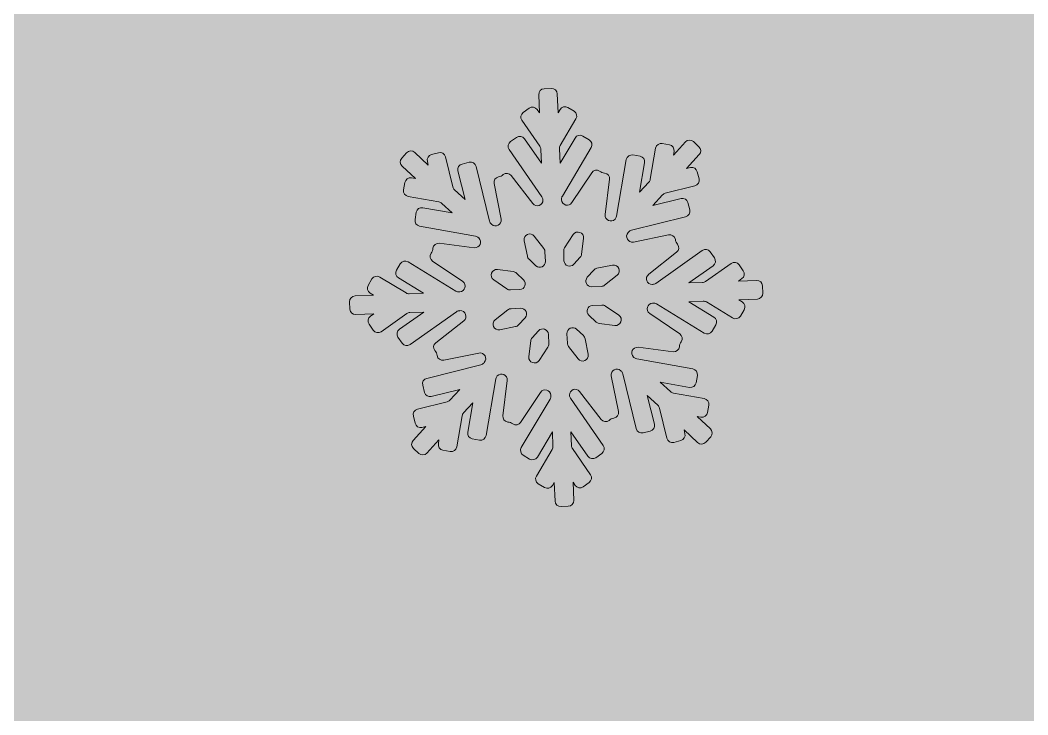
# Model space of a CAD drawing. Header units: millimetres. Extents: x 38 to 178, y -114 to -14.
# Drawn here: x 125.64 to 137.82, y -38.91 to -30.52 of the extents above; entities that cross this region are included whole.
import ezdxf

# ---------------------------------------------------------------- set-up
doc = ezdxf.new("R2010")
doc.units = ezdxf.units.MM
doc.header["$MEASUREMENT"] = 0
doc.layers.add('engraving', color=7, linetype='Continuous')
doc.layers.add('Layer 1', color=7, linetype='Continuous')

msp = doc.modelspace()

# ---------------------------------------------------------------- hatches: boundary and pattern name
at = {"layer": 'Layer 1'}
h = msp.add_hatch(color=2, dxfattribs=at)
h.dxf.hatch_style = 2
edge = h.paths.add_edge_path()
edge.add_spline(control_points=[(156.519, -27.749), (156.519, -27.749), (153.715, -27.749), (153.715, -27.749), (153.018, -26.097), (151.442, -24.9), (149.578, -24.758), (151.083, -23.643), (152.063, -21.859), (152.063, -19.842), (152.063, -16.462), (149.323, -13.721), (145.942, -13.721), (142.562, -13.721), (139.821, -16.462), (139.821, -19.842), (139.821, -21.859), (140.801, -23.643), (142.306, -24.758), (140.442, -24.9), (138.866, -26.097), (138.17, -27.749), (138.17, -27.749), (135.366, -27.749), (135.366, -27.749), (135.366, -27.749), (114.098, -27.749), (114.098, -27.749), (114.098, -27.749), (114.098, -81.46), (114.098, -81.46), (114.098, -85.792), (114.949, -89.87), (116.651, -93.698), (118.352, -97.527), (120.654, -100.853), (123.553, -103.675), (126.454, -106.499), (129.818, -108.741), (133.645, -110.403), (137.474, -112.065), (141.552, -112.898), (145.884, -112.898), (150.215, -112.898), (154.313, -112.065), (158.181, -110.403), (162.047, -108.741), (165.432, -106.499), (168.331, -103.675), (171.231, -100.853), (173.532, -97.527), (175.234, -93.698), (176.934, -89.87), (177.786, -85.792), (177.786, -81.46), (177.786, -81.46), (177.786, -27.749), (177.786, -27.749), (177.786, -27.749), (156.519, -27.749), (156.519, -27.749)], knot_values=[0, 0, 0, 0, 1, 1, 1, 2, 2, 2, 3, 3, 3, 4, 4, 4, 5, 5, 5, 6, 6, 6, 7, 7, 7, 8, 8, 8, 9, 9, 9, 10, 10, 10, 11, 11, 11, 12, 12, 12, 13, 13, 13, 14, 14, 14, 15, 15, 15, 16, 16, 16, 17, 17, 17, 18, 18, 18, 19, 19, 19, 20, 20, 20, 20], degree=3, periodic=1)
edge = h.paths.add_edge_path()
edge.add_spline(control_points=[(142.135, -19.842), (142.135, -17.743), (143.843, -16.035), (145.942, -16.035), (148.042, -16.035), (149.75, -17.743), (149.75, -19.842), (149.75, -21.942), (148.042, -23.65), (145.942, -23.65), (143.843, -23.65), (142.135, -21.942), (142.135, -19.842)], knot_values=[0, 0, 0, 0, 1, 1, 1, 2, 2, 2, 3, 3, 3, 4, 4, 4, 4], degree=3, periodic=1)
edge = h.paths.add_edge_path()
edge.add_spline(control_points=[(151.163, -85.346), (149.655, -86.778), (147.895, -87.492), (145.884, -87.492), (143.95, -87.492), (142.231, -86.778), (140.722, -85.346), (139.214, -83.915), (138.461, -82.234), (138.461, -80.3), (138.461, -80.3), (138.461, -31.811), (138.461, -31.811), (138.461, -31.811), (153.425, -31.811), (153.425, -31.811), (153.425, -31.811), (153.425, -80.3), (153.425, -80.3), (153.425, -82.234), (152.67, -83.915), (151.163, -85.346)], knot_values=[0, 0, 0, 0, 1, 1, 1, 2, 2, 2, 3, 3, 3, 4, 4, 4, 5, 5, 5, 6, 6, 6, 7, 7, 7, 7], degree=3, periodic=1)

# ---------------------------------------------------------------- linework, layer by layer
at = {"layer": 'engraving', "lineweight": 0}
for points, knots in [([(134.616, -33.727), (134.615, -33.69), (134.583, -33.66), (134.545, -33.662), (134.545, -33.662), (134.327, -33.67), (134.327, -33.67), (134.327, -33.67), (134.367, -33.641), (134.367, -33.641), (134.398, -33.62), (134.406, -33.577), (134.384, -33.546), (134.384, -33.546), (134.333, -33.473), (134.333, -33.473), (134.312, -33.442), (134.269, -33.434), (134.237, -33.456), (134.237, -33.456), (133.928, -33.674), (133.928, -33.674), (133.917, -33.682), (133.905, -33.686), (133.891, -33.687), (133.891, -33.687), (133.724, -33.693), (133.724, -33.693), (133.724, -33.693), (134.019, -33.486), (134.019, -33.486), (134.049, -33.464), (134.057, -33.421), (134.035, -33.391), (134.035, -33.391), (133.985, -33.317), (133.985, -33.317), (133.963, -33.286), (133.92, -33.278), (133.889, -33.3), (133.889, -33.3), (133.326, -33.698), (133.326, -33.698), (133.315, -33.705), (133.302, -33.71), (133.289, -33.71), (133.289, -33.71), (133.286, -33.71), (133.286, -33.71), (133.219, -33.713), (133.188, -33.629), (133.241, -33.588), (133.241, -33.588), (133.578, -33.322), (133.578, -33.322), (133.608, -33.299), (133.613, -33.256), (133.59, -33.226), (133.59, -33.226), (133.579, -33.212), (133.579, -33.212), (133.573, -33.204), (133.568, -33.194), (133.566, -33.184), (133.566, -33.184), (133.563, -33.167), (133.563, -33.167), (133.556, -33.129), (133.52, -33.105), (133.482, -33.113), (133.482, -33.113), (133.056, -33.198), (133.056, -33.198), (132.991, -33.21), (132.947, -33.133), (132.992, -33.084), (132.992, -33.084), (132.999, -33.076), (132.999, -33.076), (133.008, -33.066), (133.02, -33.059), (133.033, -33.056), (133.033, -33.056), (133.687, -32.892), (133.687, -32.892), (133.723, -32.883), (133.746, -32.846), (133.737, -32.809), (133.737, -32.809), (133.715, -32.722), (133.715, -32.722), (133.706, -32.685), (133.669, -32.663), (133.632, -32.672), (133.632, -32.672), (133.29, -32.758), (133.29, -32.758), (133.29, -32.758), (133.408, -32.629), (133.408, -32.629), (133.417, -32.619), (133.428, -32.612), (133.441, -32.608), (133.441, -32.608), (133.8, -32.519), (133.8, -32.519), (133.836, -32.509), (133.859, -32.472), (133.85, -32.436), (133.85, -32.436), (133.828, -32.349), (133.828, -32.349), (133.819, -32.312), (133.782, -32.289), (133.745, -32.299), (133.745, -32.299), (133.698, -32.31), (133.698, -32.31), (133.698, -32.31), (133.852, -32.142), (133.852, -32.142), (133.877, -32.114), (133.875, -32.071), (133.848, -32.046), (133.848, -32.046), (133.783, -31.985), (133.783, -31.985), (133.755, -31.959), (133.711, -31.961), (133.685, -31.989), (133.685, -31.989), (133.539, -32.15), (133.539, -32.15), (133.539, -32.15), (133.547, -32.102), (133.547, -32.102), (133.554, -32.064), (133.529, -32.029), (133.492, -32.022), (133.492, -32.022), (133.405, -32.007), (133.405, -32.007), (133.368, -32), (133.332, -32.025), (133.325, -32.062), (133.325, -32.062), (133.26, -32.44), (133.26, -32.44), (133.257, -32.452), (133.251, -32.464), (133.243, -32.474), (133.243, -32.474), (133.13, -32.597), (133.13, -32.597), (133.13, -32.597), (133.192, -32.241), (133.192, -32.241), (133.199, -32.203), (133.174, -32.168), (133.137, -32.161), (133.137, -32.161), (133.05, -32.146), (133.05, -32.146), (133.013, -32.139), (132.977, -32.164), (132.97, -32.201), (132.97, -32.201), (132.851, -32.887), (132.851, -32.887), (132.849, -32.9), (132.843, -32.912), (132.834, -32.922), (132.834, -32.922), (132.834, -32.922), (132.834, -32.922), (132.789, -32.971), (132.707, -32.933), (132.715, -32.867), (132.715, -32.867), (132.767, -32.44), (132.767, -32.44), (132.772, -32.402), (132.745, -32.368), (132.708, -32.364), (132.708, -32.364), (132.692, -32.362), (132.692, -32.362), (132.681, -32.36), (132.671, -32.356), (132.662, -32.35), (132.662, -32.35), (132.648, -32.341), (132.648, -32.341), (132.617, -32.32), (132.573, -32.328), (132.552, -32.36), (132.552, -32.36), (132.313, -32.722), (132.313, -32.722), (132.276, -32.778), (132.19, -32.754), (132.187, -32.687), (132.187, -32.687), (132.187, -32.68), (132.187, -32.68), (132.187, -32.666), (132.19, -32.653), (132.197, -32.642), (132.197, -32.642), (132.544, -32.057), (132.544, -32.057), (132.563, -32.024), (132.553, -31.983), (132.521, -31.963), (132.521, -31.963), (132.445, -31.917), (132.445, -31.917), (132.412, -31.897), (132.37, -31.908), (132.35, -31.941), (132.35, -31.941), (132.17, -32.245), (132.17, -32.245), (132.17, -32.245), (132.162, -32.07), (132.162, -32.07), (132.162, -32.057), (132.165, -32.044), (132.172, -32.032), (132.172, -32.032), (132.362, -31.711), (132.362, -31.711), (132.382, -31.679), (132.371, -31.637), (132.339, -31.618), (132.339, -31.618), (132.263, -31.571), (132.263, -31.571), (132.231, -31.552), (132.188, -31.562), (132.169, -31.595), (132.169, -31.595), (132.145, -31.635), (132.145, -31.635), (132.145, -31.635), (132.136, -31.408), (132.136, -31.408), (132.134, -31.37), (132.102, -31.341), (132.064, -31.342), (132.064, -31.342), (131.977, -31.346), (131.977, -31.346), (131.939, -31.347), (131.909, -31.379), (131.911, -31.417), (131.911, -31.417), (131.92, -31.636), (131.92, -31.636), (131.92, -31.636), (131.893, -31.598), (131.893, -31.598), (131.871, -31.566), (131.828, -31.559), (131.797, -31.581), (131.797, -31.581), (131.725, -31.632), (131.725, -31.632), (131.694, -31.653), (131.686, -31.696), (131.708, -31.727), (131.708, -31.727), (131.925, -32.041), (131.925, -32.041), (131.933, -32.052), (131.937, -32.065), (131.937, -32.078), (131.937, -32.078), (131.944, -32.246), (131.944, -32.246), (131.944, -32.246), (131.74, -31.95), (131.74, -31.95), (131.718, -31.919), (131.675, -31.911), (131.644, -31.933), (131.644, -31.933), (131.572, -31.984), (131.572, -31.984), (131.541, -32.006), (131.533, -32.048), (131.555, -32.079), (131.555, -32.079), (131.95, -32.651), (131.95, -32.651), (131.957, -32.662), (131.962, -32.674), (131.962, -32.687), (131.962, -32.687), (131.962, -32.688), (131.962, -32.688), (131.965, -32.755), (131.88, -32.786), (131.839, -32.733), (131.839, -32.733), (131.579, -32.395), (131.579, -32.395), (131.556, -32.365), (131.513, -32.36), (131.483, -32.383), (131.483, -32.383), (131.47, -32.394), (131.47, -32.394), (131.461, -32.4), (131.451, -32.405), (131.441, -32.407), (131.441, -32.407), (131.425, -32.41), (131.425, -32.41), (131.388, -32.417), (131.364, -32.453), (131.371, -32.491), (131.371, -32.491), (131.456, -32.921), (131.456, -32.921), (131.469, -32.986), (131.39, -33.03), (131.342, -32.984), (131.342, -32.984), (131.337, -32.98), (131.337, -32.98), (131.328, -32.971), (131.321, -32.959), (131.318, -32.947), (131.318, -32.947), (131.154, -32.284), (131.154, -32.284), (131.145, -32.247), (131.107, -32.224), (131.07, -32.233), (131.07, -32.233), (130.985, -32.255), (130.985, -32.255), (130.948, -32.264), (130.926, -32.301), (130.935, -32.338), (130.935, -32.338), (131.021, -32.684), (131.021, -32.684), (131.021, -32.684), (130.894, -32.566), (130.894, -32.566), (130.884, -32.557), (130.877, -32.545), (130.874, -32.532), (130.874, -32.532), (130.784, -32.168), (130.784, -32.168), (130.775, -32.131), (130.738, -32.109), (130.701, -32.118), (130.701, -32.118), (130.616, -32.14), (130.616, -32.14), (130.579, -32.149), (130.557, -32.186), (130.566, -32.223), (130.566, -32.223), (130.577, -32.27), (130.577, -32.27), (130.577, -32.27), (130.413, -32.116), (130.413, -32.116), (130.385, -32.09), (130.341, -32.091), (130.315, -32.12), (130.315, -32.12), (130.256, -32.185), (130.256, -32.185), (130.23, -32.213), (130.232, -32.256), (130.259, -32.281), (130.259, -32.281), (130.42, -32.432), (130.42, -32.432), (130.42, -32.432), (130.373, -32.423), (130.373, -32.423), (130.336, -32.417), (130.3, -32.442), (130.294, -32.479), (130.294, -32.479), (130.278, -32.567), (130.278, -32.567), (130.272, -32.604), (130.296, -32.64), (130.334, -32.647), (130.334, -32.647), (130.706, -32.714), (130.706, -32.714), (130.719, -32.716), (130.731, -32.722), (130.741, -32.731), (130.741, -32.731), (130.864, -32.847), (130.864, -32.847), (130.864, -32.847), (130.512, -32.783), (130.512, -32.783), (130.474, -32.776), (130.438, -32.801), (130.432, -32.839), (130.432, -32.839), (130.417, -32.927), (130.417, -32.927), (130.41, -32.964), (130.435, -32.999), (130.472, -33.006), (130.472, -33.006), (131.149, -33.128), (131.149, -33.128), (131.162, -33.131), (131.174, -33.137), (131.184, -33.146), (131.184, -33.146), (131.187, -33.149), (131.187, -33.149), (131.236, -33.194), (131.198, -33.275), (131.132, -33.267), (131.132, -33.267), (130.71, -33.213), (130.71, -33.213), (130.672, -33.209), (130.637, -33.235), (130.633, -33.273), (130.633, -33.273), (130.631, -33.29), (130.631, -33.29), (130.63, -33.301), (130.626, -33.311), (130.62, -33.32), (130.62, -33.32), (130.61, -33.334), (130.61, -33.334), (130.59, -33.366), (130.598, -33.408), (130.629, -33.429), (130.629, -33.429), (130.993, -33.675), (130.993, -33.675), (131.047, -33.713), (131.023, -33.798), (130.957, -33.801), (130.957, -33.801), (130.948, -33.801), (130.948, -33.801), (130.935, -33.802), (130.921, -33.798), (130.91, -33.791), (130.91, -33.791), (130.332, -33.439), (130.332, -33.439), (130.299, -33.419), (130.257, -33.43), (130.237, -33.463), (130.237, -33.463), (130.192, -33.539), (130.192, -33.539), (130.173, -33.571), (130.183, -33.613), (130.215, -33.633), (130.215, -33.633), (130.519, -33.818), (130.519, -33.818), (130.519, -33.818), (130.346, -33.824), (130.346, -33.824), (130.332, -33.825), (130.319, -33.821), (130.308, -33.814), (130.308, -33.814), (129.991, -33.622), (129.991, -33.622), (129.958, -33.602), (129.916, -33.612), (129.896, -33.645), (129.896, -33.645), (129.851, -33.722), (129.851, -33.722), (129.832, -33.754), (129.842, -33.796), (129.874, -33.815), (129.874, -33.815), (129.916, -33.841), (129.916, -33.841), (129.916, -33.841), (129.691, -33.85), (129.691, -33.85), (129.653, -33.851), (129.624, -33.883), (129.625, -33.921), (129.625, -33.921), (129.629, -34.011), (129.629, -34.011), (129.63, -34.048), (129.662, -34.078), (129.7, -34.076), (129.7, -34.076), (129.918, -34.068), (129.918, -34.068), (129.918, -34.068), (129.878, -34.096), (129.878, -34.096), (129.847, -34.118), (129.84, -34.161), (129.861, -34.191), (129.861, -34.191), (129.912, -34.265), (129.912, -34.265), (129.933, -34.296), (129.977, -34.304), (130.008, -34.282), (130.008, -34.282), (130.317, -34.063), (130.317, -34.063), (130.328, -34.056), (130.341, -34.051), (130.354, -34.051), (130.354, -34.051), (130.521, -34.045), (130.521, -34.045), (130.521, -34.045), (130.227, -34.252), (130.227, -34.252), (130.196, -34.274), (130.188, -34.316), (130.21, -34.347), (130.21, -34.347), (130.26, -34.421), (130.26, -34.421), (130.282, -34.452), (130.325, -34.46), (130.356, -34.438), (130.356, -34.438), (130.919, -34.04), (130.919, -34.04), (130.93, -34.032), (130.943, -34.028), (130.956, -34.028), (130.956, -34.028), (130.959, -34.027), (130.959, -34.027), (131.026, -34.025), (131.057, -34.109), (131.005, -34.15), (131.005, -34.15), (130.667, -34.416), (130.667, -34.416), (130.637, -34.439), (130.632, -34.482), (130.655, -34.511), (130.655, -34.511), (130.666, -34.526), (130.666, -34.526), (130.672, -34.534), (130.677, -34.544), (130.679, -34.554), (130.679, -34.554), (130.682, -34.571), (130.682, -34.571), (130.69, -34.609), (130.726, -34.633), (130.763, -34.625), (130.763, -34.625), (131.189, -34.54), (131.189, -34.54), (131.254, -34.527), (131.298, -34.605), (131.253, -34.654), (131.253, -34.654), (131.246, -34.662), (131.246, -34.662), (131.237, -34.671), (131.225, -34.679), (131.212, -34.682), (131.212, -34.682), (130.558, -34.846), (130.558, -34.846), (130.522, -34.855), (130.499, -34.892), (130.509, -34.929), (130.509, -34.929), (130.53, -35.016), (130.53, -35.016), (130.539, -35.053), (130.576, -35.075), (130.613, -35.066), (130.613, -35.066), (130.956, -34.98), (130.956, -34.98), (130.956, -34.98), (130.838, -35.109), (130.838, -35.109), (130.829, -35.119), (130.817, -35.126), (130.804, -35.129), (130.804, -35.129), (130.445, -35.219), (130.445, -35.219), (130.409, -35.229), (130.386, -35.266), (130.396, -35.302), (130.396, -35.302), (130.417, -35.389), (130.417, -35.389), (130.426, -35.426), (130.463, -35.448), (130.5, -35.439), (130.5, -35.439), (130.547, -35.428), (130.547, -35.428), (130.547, -35.428), (130.394, -35.596), (130.394, -35.596), (130.368, -35.623), (130.37, -35.666), (130.397, -35.692), (130.397, -35.692), (130.462, -35.753), (130.462, -35.753), (130.49, -35.779), (130.534, -35.777), (130.56, -35.749), (130.56, -35.749), (130.706, -35.588), (130.706, -35.588), (130.706, -35.588), (130.698, -35.636), (130.698, -35.636), (130.692, -35.673), (130.716, -35.709), (130.753, -35.716), (130.753, -35.716), (130.84, -35.731), (130.84, -35.731), (130.878, -35.738), (130.913, -35.713), (130.92, -35.675), (130.92, -35.675), (130.986, -35.298), (130.986, -35.298), (130.988, -35.285), (130.994, -35.274), (131.003, -35.264), (131.003, -35.264), (131.115, -35.141), (131.115, -35.141), (131.115, -35.141), (131.053, -35.497), (131.053, -35.497), (131.046, -35.534), (131.071, -35.57), (131.108, -35.576), (131.108, -35.576), (131.195, -35.592), (131.195, -35.592), (131.232, -35.599), (131.268, -35.574), (131.275, -35.536), (131.275, -35.536), (131.394, -34.851), (131.394, -34.851), (131.396, -34.838), (131.402, -34.826), (131.411, -34.816), (131.411, -34.816), (131.411, -34.816), (131.411, -34.816), (131.456, -34.767), (131.538, -34.804), (131.53, -34.871), (131.53, -34.871), (131.478, -35.298), (131.478, -35.298), (131.473, -35.335), (131.5, -35.369), (131.537, -35.374), (131.537, -35.374), (131.554, -35.376), (131.554, -35.376), (131.564, -35.378), (131.575, -35.382), (131.583, -35.388), (131.583, -35.388), (131.597, -35.397), (131.597, -35.397), (131.629, -35.418), (131.672, -35.41), (131.693, -35.378), (131.693, -35.378), (131.932, -35.016), (131.932, -35.016), (131.969, -34.96), (132.055, -34.984), (132.058, -35.051), (132.058, -35.051), (132.058, -35.058), (132.058, -35.058), (132.059, -35.072), (132.055, -35.085), (132.048, -35.096), (132.048, -35.096), (131.701, -35.681), (131.701, -35.681), (131.682, -35.714), (131.693, -35.755), (131.725, -35.775), (131.725, -35.775), (131.8, -35.821), (131.8, -35.821), (131.833, -35.841), (131.875, -35.83), (131.895, -35.797), (131.895, -35.797), (132.076, -35.493), (132.076, -35.493), (132.076, -35.493), (132.083, -35.668), (132.083, -35.668), (132.083, -35.681), (132.08, -35.694), (132.073, -35.706), (132.073, -35.706), (131.883, -36.027), (131.883, -36.027), (131.864, -36.059), (131.874, -36.101), (131.906, -36.12), (131.906, -36.12), (131.982, -36.166), (131.982, -36.166), (132.014, -36.186), (132.057, -36.176), (132.076, -36.143), (132.076, -36.143), (132.1, -36.103), (132.1, -36.103), (132.1, -36.103), (132.109, -36.33), (132.109, -36.33), (132.111, -36.368), (132.143, -36.397), (132.181, -36.396), (132.181, -36.396), (132.269, -36.392), (132.269, -36.392), (132.306, -36.391), (132.336, -36.359), (132.334, -36.321), (132.334, -36.321), (132.326, -36.101), (132.326, -36.101), (132.326, -36.101), (132.352, -36.14), (132.352, -36.14), (132.374, -36.172), (132.417, -36.179), (132.448, -36.157), (132.448, -36.157), (132.521, -36.106), (132.521, -36.106), (132.551, -36.085), (132.559, -36.042), (132.537, -36.011), (132.537, -36.011), (132.32, -35.696), (132.32, -35.696), (132.312, -35.686), (132.308, -35.673), (132.308, -35.66), (132.308, -35.66), (132.301, -35.492), (132.301, -35.492), (132.301, -35.492), (132.505, -35.788), (132.505, -35.788), (132.527, -35.819), (132.57, -35.827), (132.601, -35.805), (132.601, -35.805), (132.674, -35.754), (132.674, -35.754), (132.704, -35.732), (132.712, -35.69), (132.69, -35.659), (132.69, -35.659), (132.295, -35.087), (132.295, -35.087), (132.288, -35.076), (132.284, -35.064), (132.283, -35.051), (132.283, -35.051), (132.283, -35.05), (132.283, -35.05), (132.28, -34.983), (132.365, -34.952), (132.406, -35.005), (132.406, -35.005), (132.666, -35.343), (132.666, -35.343), (132.689, -35.373), (132.733, -35.378), (132.762, -35.355), (132.762, -35.355), (132.775, -35.344), (132.775, -35.344), (132.784, -35.338), (132.794, -35.333), (132.804, -35.331), (132.804, -35.331), (132.82, -35.328), (132.82, -35.328), (132.858, -35.32), (132.882, -35.284), (132.874, -35.247), (132.874, -35.247), (132.789, -34.817), (132.789, -34.817), (132.777, -34.752), (132.855, -34.708), (132.904, -34.754), (132.904, -34.754), (132.908, -34.758), (132.908, -34.758), (132.917, -34.767), (132.924, -34.778), (132.927, -34.791), (132.927, -34.791), (133.091, -35.454), (133.091, -35.454), (133.101, -35.491), (133.138, -35.514), (133.175, -35.504), (133.175, -35.504), (133.26, -35.483), (133.26, -35.483), (133.297, -35.474), (133.319, -35.437), (133.31, -35.4), (133.31, -35.4), (133.224, -35.054), (133.224, -35.054), (133.224, -35.054), (133.351, -35.172), (133.351, -35.172), (133.361, -35.181), (133.368, -35.193), (133.371, -35.206), (133.371, -35.206), (133.461, -35.57), (133.461, -35.57), (133.47, -35.607), (133.507, -35.629), (133.544, -35.62), (133.544, -35.62), (133.63, -35.598), (133.63, -35.598), (133.666, -35.589), (133.688, -35.552), (133.679, -35.515), (133.679, -35.515), (133.668, -35.468), (133.668, -35.468), (133.668, -35.468), (133.832, -35.622), (133.832, -35.622), (133.86, -35.648), (133.904, -35.647), (133.93, -35.618), (133.93, -35.618), (133.99, -35.553), (133.99, -35.553), (134.015, -35.525), (134.013, -35.482), (133.986, -35.456), (133.986, -35.456), (133.825, -35.306), (133.825, -35.306), (133.825, -35.306), (133.872, -35.314), (133.872, -35.314), (133.909, -35.321), (133.945, -35.296), (133.952, -35.259), (133.952, -35.259), (133.967, -35.17), (133.967, -35.17), (133.973, -35.133), (133.949, -35.098), (133.912, -35.091), (133.912, -35.091), (133.539, -35.024), (133.539, -35.024), (133.526, -35.022), (133.514, -35.016), (133.505, -35.007), (133.505, -35.007), (133.381, -34.891), (133.381, -34.891), (133.381, -34.891), (133.734, -34.955), (133.734, -34.955), (133.771, -34.962), (133.807, -34.937), (133.813, -34.899), (133.813, -34.899), (133.829, -34.811), (133.829, -34.811), (133.835, -34.774), (133.81, -34.739), (133.773, -34.732), (133.773, -34.732), (133.096, -34.609), (133.096, -34.609), (133.083, -34.607), (133.071, -34.601), (133.061, -34.592), (133.061, -34.592), (133.058, -34.589), (133.058, -34.589), (133.009, -34.544), (133.047, -34.463), (133.113, -34.471), (133.113, -34.471), (133.536, -34.525), (133.536, -34.525), (133.573, -34.529), (133.608, -34.503), (133.612, -34.465), (133.612, -34.465), (133.614, -34.447), (133.614, -34.447), (133.616, -34.437), (133.619, -34.427), (133.625, -34.418), (133.625, -34.418), (133.635, -34.403), (133.635, -34.403), (133.656, -34.372), (133.647, -34.33), (133.616, -34.309), (133.616, -34.309), (133.253, -34.062), (133.253, -34.062), (133.198, -34.025), (133.222, -33.94), (133.288, -33.937), (133.288, -33.937), (133.297, -33.937), (133.297, -33.937), (133.31, -33.936), (133.324, -33.94), (133.335, -33.947), (133.335, -33.947), (133.913, -34.299), (133.913, -34.299), (133.946, -34.319), (133.988, -34.308), (134.008, -34.275), (134.008, -34.275), (134.053, -34.199), (134.053, -34.199), (134.073, -34.167), (134.062, -34.125), (134.03, -34.105), (134.03, -34.105), (133.726, -33.92), (133.726, -33.92), (133.726, -33.92), (133.899, -33.913), (133.899, -33.913), (133.913, -33.913), (133.926, -33.916), (133.938, -33.923), (133.938, -33.923), (134.254, -34.116), (134.254, -34.116), (134.287, -34.136), (134.329, -34.126), (134.349, -34.093), (134.349, -34.093), (134.394, -34.016), (134.394, -34.016), (134.414, -33.984), (134.403, -33.942), (134.371, -33.923), (134.371, -33.923), (134.329, -33.897), (134.329, -33.897), (134.329, -33.897), (134.554, -33.888), (134.554, -33.888), (134.592, -33.887), (134.621, -33.855), (134.62, -33.817), (134.62, -33.817), (134.616, -33.727), (134.616, -33.727)], [0, 0, 0, 0, 1, 1, 1, 2, 2, 2, 3, 3, 3, 4, 4, 4, 5, 5, 5, 6, 6, 6, 7, 7, 7, 8, 8, 8, 9, 9, 9, 10, 10, 10, 11, 11, 11, 12, 12, 12, 13, 13, 13, 14, 14, 14, 15, 15, 15, 16, 16, 16, 17, 17, 17, 18, 18, 18, 19, 19, 19, 20, 20, 20, 21, 21, 21, 22, 22, 22, 23, 23, 23, 24, 24, 24, 25, 25, 25, 26, 26, 26, 27, 27, 27, 28, 28, 28, 29, 29, 29, 30, 30, 30, 31, 31, 31, 32, 32, 32, 33, 33, 33, 34, 34, 34, 35, 35, 35, 36, 36, 36, 37, 37, 37, 38, 38, 38, 39, 39, 39, 40, 40, 40, 41, 41, 41, 42, 42, 42, 43, 43, 43, 44, 44, 44, 45, 45, 45, 46, 46, 46, 47, 47, 47, 48, 48, 48, 49, 49, 49, 50, 50, 50, 51, 51, 51, 52, 52, 52, 53, 53, 53, 54, 54, 54, 55, 55, 55, 56, 56, 56, 57, 57, 57, 58, 58, 58, 59, 59, 59, 60, 60, 60, 61, 61, 61, 62, 62, 62, 63, 63, 63, 64, 64, 64, 65, 65, 65, 66, 66, 66, 67, 67, 67, 68, 68, 68, 69, 69, 69, 70, 70, 70, 71, 71, 71, 72, 72, 72, 73, 73, 73, 74, 74, 74, 75, 75, 75, 76, 76, 76, 77, 77, 77, 78, 78, 78, 79, 79, 79, 80, 80, 80, 81, 81, 81, 82, 82, 82, 83, 83, 83, 84, 84, 84, 85, 85, 85, 86, 86, 86, 87, 87, 87, 88, 88, 88, 89, 89, 89, 90, 90, 90, 91, 91, 91, 92, 92, 92, 93, 93, 93, 94, 94, 94, 95, 95, 95, 96, 96, 96, 97, 97, 97, 98, 98, 98, 99, 99, 99, 100, 100, 100, 101, 101, 101, 102, 102, 102, 103, 103, 103, 104, 104, 104, 105, 105, 105, 106, 106, 106, 107, 107, 107, 108, 108, 108, 109, 109, 109, 110, 110, 110, 111, 111, 111, 112, 112, 112, 113, 113, 113, 114, 114, 114, 115, 115, 115, 116, 116, 116, 117, 117, 117, 118, 118, 118, 119, 119, 119, 120, 120, 120, 121, 121, 121, 122, 122, 122, 123, 123, 123, 124, 124, 124, 125, 125, 125, 126, 126, 126, 127, 127, 127, 128, 128, 128, 129, 129, 129, 130, 130, 130, 131, 131, 131, 132, 132, 132, 133, 133, 133, 134, 134, 134, 135, 135, 135, 136, 136, 136, 137, 137, 137, 138, 138, 138, 139, 139, 139, 140, 140, 140, 141, 141, 141, 142, 142, 142, 143, 143, 143, 144, 144, 144, 145, 145, 145, 146, 146, 146, 147, 147, 147, 148, 148, 148, 149, 149, 149, 150, 150, 150, 151, 151, 151, 152, 152, 152, 153, 153, 153, 154, 154, 154, 155, 155, 155, 156, 156, 156, 157, 157, 157, 158, 158, 158, 159, 159, 159, 160, 160, 160, 161, 161, 161, 162, 162, 162, 163, 163, 163, 164, 164, 164, 165, 165, 165, 166, 166, 166, 167, 167, 167, 168, 168, 168, 169, 169, 169, 170, 170, 170, 171, 171, 171, 172, 172, 172, 173, 173, 173, 174, 174, 174, 175, 175, 175, 176, 176, 176, 177, 177, 177, 178, 178, 178, 179, 179, 179, 180, 180, 180, 181, 181, 181, 182, 182, 182, 183, 183, 183, 184, 184, 184, 185, 185, 185, 186, 186, 186, 187, 187, 187, 188, 188, 188, 189, 189, 189, 190, 190, 190, 191, 191, 191, 192, 192, 192, 193, 193, 193, 194, 194, 194, 195, 195, 195, 196, 196, 196, 197, 197, 197, 198, 198, 198, 199, 199, 199, 200, 200, 200, 201, 201, 201, 202, 202, 202, 203, 203, 203, 204, 204, 204, 205, 205, 205, 206, 206, 206, 207, 207, 207, 208, 208, 208, 209, 209, 209, 210, 210, 210, 211, 211, 211, 212, 212, 212, 213, 213, 213, 214, 214, 214, 215, 215, 215, 216, 216, 216, 217, 217, 217, 218, 218, 218, 219, 219, 219, 220, 220, 220, 221, 221, 221, 222, 222, 222, 223, 223, 223, 224, 224, 224, 225, 225, 225, 226, 226, 226, 227, 227, 227, 228, 228, 228, 229, 229, 229, 230, 230, 230, 231, 231, 231, 232, 232, 232, 233, 233, 233, 234, 234, 234, 235, 235, 235, 236, 236, 236, 237, 237, 237, 238, 238, 238, 239, 239, 239, 240, 240, 240, 241, 241, 241, 242, 242, 242, 243, 243, 243, 244, 244, 244, 245, 245, 245, 246, 246, 246, 247, 247, 247, 248, 248, 248, 249, 249, 249, 250, 250, 250, 251, 251, 251, 252, 252, 252, 253, 253, 253, 254, 254, 254, 255, 255, 255, 256, 256, 256, 257, 257, 257, 258, 258, 258, 259, 259, 259, 260, 260, 260, 261, 261, 261, 262, 262, 262, 263, 263, 263, 264, 264, 264, 265, 265, 265, 266, 266, 266, 267, 267, 267, 268, 268, 268, 269, 269, 269, 270, 270, 270, 271, 271, 271, 272, 272, 272, 273, 273, 273, 274, 274, 274, 275, 275, 275, 276, 276, 276, 277, 277, 277, 278, 278, 278, 279, 279, 279, 280, 280, 280, 281, 281, 281, 282, 282, 282, 283, 283, 283, 284, 284, 284, 285, 285, 285, 286, 286, 286, 287, 287, 287, 288, 288, 288, 289, 289, 289, 290, 290, 290, 291, 291, 291, 292, 292, 292, 293, 293, 293, 294, 294, 294, 295, 295, 295, 296, 296, 296, 297, 297, 297, 298, 298, 298, 299, 299, 299, 300, 300, 300, 301, 301, 301, 302, 302, 302, 303, 303, 303, 304, 304, 304, 305, 305, 305, 306, 306, 306, 307, 307, 307, 308, 308, 308, 309, 309, 309, 310, 310, 310, 311, 311, 311, 312, 312, 312, 313, 313, 313, 314, 314, 314, 315, 315, 315, 316, 316, 316, 317, 317, 317, 318, 318, 318, 319, 319, 319, 320, 320, 320, 321, 321, 321, 322, 322, 322, 323, 323, 323, 324, 324, 324, 325, 325, 325, 326, 326, 326, 327, 327, 327, 328, 328, 328, 329, 329, 329, 330, 330, 330, 331, 331, 331, 332, 332, 332, 333, 333, 333, 334, 334, 334, 335, 335, 335, 336, 336, 336, 336]), ([(131.858, -33.127), (131.858, -33.127), (131.973, -33.277), (131.973, -33.277), (131.982, -33.288), (131.987, -33.302), (131.987, -33.316), (131.987, -33.316), (131.992, -33.432), (131.992, -33.432), (131.995, -33.493), (131.922, -33.526), (131.877, -33.485), (131.877, -33.485), (131.794, -33.407), (131.794, -33.407), (131.784, -33.398), (131.777, -33.385), (131.774, -33.371), (131.774, -33.371), (131.737, -33.182), (131.737, -33.182), (131.723, -33.111), (131.814, -33.07), (131.858, -33.127)], [0, 0, 0, 0, 1, 1, 1, 2, 2, 2, 3, 3, 3, 4, 4, 4, 5, 5, 5, 6, 6, 6, 7, 7, 7, 8, 8, 8, 8]), ([(132.217, -33.424), (132.217, -33.424), (132.213, -33.308), (132.213, -33.308), (132.212, -33.293), (132.216, -33.279), (132.224, -33.267), (132.224, -33.267), (132.328, -33.109), (132.328, -33.109), (132.368, -33.049), (132.462, -33.083), (132.454, -33.155), (132.454, -33.155), (132.43, -33.345), (132.43, -33.345), (132.429, -33.359), (132.423, -33.373), (132.413, -33.383), (132.413, -33.383), (132.336, -33.467), (132.336, -33.467), (132.295, -33.512), (132.22, -33.485), (132.217, -33.424)], [0, 0, 0, 0, 1, 1, 1, 2, 2, 2, 3, 3, 3, 4, 4, 4, 5, 5, 5, 6, 6, 6, 7, 7, 7, 8, 8, 8, 8]), ([(132.499, -33.624), (132.499, -33.624), (132.578, -33.538), (132.578, -33.538), (132.588, -33.527), (132.601, -33.519), (132.615, -33.516), (132.615, -33.516), (132.804, -33.479), (132.804, -33.479), (132.874, -33.465), (132.916, -33.555), (132.859, -33.6), (132.859, -33.6), (132.708, -33.72), (132.708, -33.72), (132.696, -33.729), (132.682, -33.734), (132.668, -33.734), (132.668, -33.734), (132.552, -33.739), (132.552, -33.739), (132.492, -33.741), (132.458, -33.669), (132.499, -33.624)], [0, 0, 0, 0, 1, 1, 1, 2, 2, 2, 3, 3, 3, 4, 4, 4, 5, 5, 5, 6, 6, 6, 7, 7, 7, 8, 8, 8, 8]), ([(131.528, -33.765), (131.528, -33.765), (131.367, -33.656), (131.367, -33.656), (131.307, -33.616), (131.342, -33.522), (131.414, -33.531), (131.414, -33.531), (131.603, -33.555), (131.603, -33.555), (131.617, -33.557), (131.631, -33.563), (131.641, -33.573), (131.641, -33.573), (131.727, -33.654), (131.727, -33.654), (131.772, -33.696), (131.744, -33.77), (131.683, -33.773), (131.683, -33.773), (131.569, -33.777), (131.569, -33.777), (131.554, -33.778), (131.54, -33.773), (131.528, -33.765)], [0, 0, 0, 0, 1, 1, 1, 2, 2, 2, 3, 3, 3, 4, 4, 4, 5, 5, 5, 6, 6, 6, 7, 7, 7, 8, 8, 8, 8]), ([(132.717, -33.973), (132.717, -33.973), (132.878, -34.082), (132.878, -34.082), (132.938, -34.122), (132.903, -34.216), (132.831, -34.206), (132.831, -34.206), (132.642, -34.182), (132.642, -34.182), (132.628, -34.181), (132.615, -34.174), (132.604, -34.165), (132.604, -34.165), (132.518, -34.084), (132.518, -34.084), (132.473, -34.042), (132.501, -33.968), (132.562, -33.965), (132.562, -33.965), (132.676, -33.961), (132.676, -33.961), (132.691, -33.96), (132.705, -33.964), (132.717, -33.973)], [0, 0, 0, 0, 1, 1, 1, 2, 2, 2, 3, 3, 3, 4, 4, 4, 5, 5, 5, 6, 6, 6, 7, 7, 7, 8, 8, 8, 8]), ([(131.746, -34.114), (131.746, -34.114), (131.667, -34.2), (131.667, -34.2), (131.657, -34.211), (131.644, -34.218), (131.63, -34.221), (131.63, -34.221), (131.442, -34.259), (131.442, -34.259), (131.371, -34.273), (131.329, -34.182), (131.386, -34.138), (131.386, -34.138), (131.538, -34.018), (131.538, -34.018), (131.549, -34.009), (131.563, -34.004), (131.577, -34.004), (131.577, -34.004), (131.693, -33.999), (131.693, -33.999), (131.754, -33.997), (131.787, -34.069), (131.746, -34.114)], [0, 0, 0, 0, 1, 1, 1, 2, 2, 2, 3, 3, 3, 4, 4, 4, 5, 5, 5, 6, 6, 6, 7, 7, 7, 8, 8, 8, 8]), ([(132.028, -34.314), (132.028, -34.314), (132.033, -34.43), (132.033, -34.43), (132.033, -34.445), (132.029, -34.459), (132.021, -34.471), (132.021, -34.471), (131.917, -34.629), (131.917, -34.629), (131.877, -34.689), (131.783, -34.655), (131.792, -34.583), (131.792, -34.583), (131.815, -34.393), (131.815, -34.393), (131.816, -34.379), (131.823, -34.365), (131.832, -34.355), (131.832, -34.355), (131.909, -34.271), (131.909, -34.271), (131.95, -34.226), (132.025, -34.253), (132.028, -34.314)], [0, 0, 0, 0, 1, 1, 1, 2, 2, 2, 3, 3, 3, 4, 4, 4, 5, 5, 5, 6, 6, 6, 7, 7, 7, 8, 8, 8, 8]), ([(132.387, -34.61), (132.387, -34.61), (132.272, -34.461), (132.272, -34.461), (132.263, -34.45), (132.258, -34.436), (132.258, -34.422), (132.258, -34.422), (132.253, -34.306), (132.253, -34.306), (132.25, -34.245), (132.323, -34.211), (132.368, -34.253), (132.368, -34.253), (132.451, -34.33), (132.451, -34.33), (132.461, -34.34), (132.469, -34.353), (132.471, -34.367), (132.471, -34.367), (132.508, -34.555), (132.508, -34.555), (132.522, -34.626), (132.431, -34.668), (132.387, -34.61)], [0, 0, 0, 0, 1, 1, 1, 2, 2, 2, 3, 3, 3, 4, 4, 4, 5, 5, 5, 6, 6, 6, 7, 7, 7, 8, 8, 8, 8])]:
    msp.add_open_spline(points, degree=3, knots=knots, dxfattribs=at)
at = {"layer": 'Layer 1', "lineweight": 0}
msp.add_open_spline([(156.519, -27.749), (156.519, -27.749), (153.715, -27.749), (153.715, -27.749), (153.018, -26.097), (151.442, -24.9), (149.578, -24.758), (151.083, -23.643), (152.063, -21.859), (152.063, -19.842), (152.063, -16.462), (149.323, -13.721), (145.942, -13.721), (142.562, -13.721), (139.821, -16.462), (139.821, -19.842), (139.821, -21.859), (140.801, -23.643), (142.306, -24.758), (140.442, -24.9), (138.866, -26.097), (138.17, -27.749), (138.17, -27.749), (135.366, -27.749), (135.366, -27.749), (135.366, -27.749), (114.098, -27.749), (114.098, -27.749), (114.098, -27.749), (114.098, -81.46), (114.098, -81.46), (114.098, -85.792), (114.949, -89.87), (116.651, -93.698), (118.352, -97.527), (120.654, -100.853), (123.553, -103.675), (126.454, -106.499), (129.818, -108.741), (133.645, -110.403), (137.474, -112.065), (141.552, -112.898), (145.884, -112.898), (150.215, -112.898), (154.313, -112.065), (158.181, -110.403), (162.047, -108.741), (165.432, -106.499), (168.331, -103.675), (171.231, -100.853), (173.532, -97.527), (175.234, -93.698), (176.934, -89.87), (177.786, -85.792), (177.786, -81.46), (177.786, -81.46), (177.786, -27.749), (177.786, -27.749), (177.786, -27.749), (156.519, -27.749), (156.519, -27.749)], degree=3, knots=[0, 0, 0, 0, 1, 1, 1, 2, 2, 2, 3, 3, 3, 4, 4, 4, 5, 5, 5, 6, 6, 6, 7, 7, 7, 8, 8, 8, 9, 9, 9, 10, 10, 10, 11, 11, 11, 12, 12, 12, 13, 13, 13, 14, 14, 14, 15, 15, 15, 16, 16, 16, 17, 17, 17, 18, 18, 18, 19, 19, 19, 20, 20, 20, 20], dxfattribs=at)

doc.saveas('drawing.dxf')
